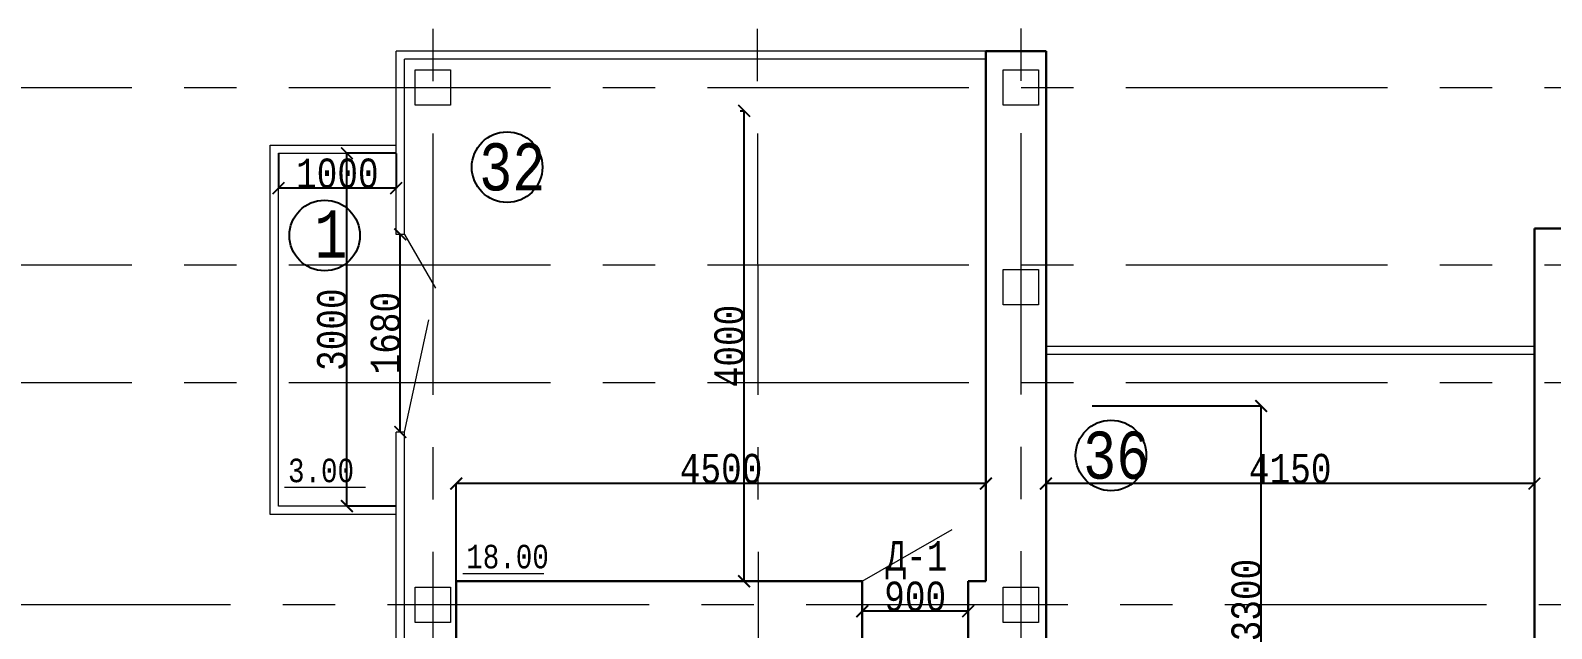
# Model space of a CAD drawing. Header units: millimetres. Extents: x -689206 to 4969298, y -1019800 to 703299.
# Drawn here: x 519889 to 532811, y -613693 to -608607 of the extents above; entities that cross this region are included whole.
import ezdxf

# ---------------------------------------------------------------- set-up
doc = ezdxf.new("R2010")
doc.units = ezdxf.units.MM
doc.linetypes.add('осеваяX2', pattern=[101.6, 63.5, -12.7, 12.7, -12.7])
for name, color, linetype, lineweight in [('б', 231, 'Continuous', 30), ('БАЛКОН', 7, 'Continuous', 20), ('РАЗМЕРЫ', 7, 'Continuous', 9), ('стены', 7, 'Continuous', 20)]:
    doc.layers.add(name, color=color, linetype=linetype, lineweight=lineweight)
doc.layers.add('четотам', color=7, linetype='Continuous')
doc.styles.add('Аннотативный', font='isocteur.ttf', dxfattribs={"width": 0.7, "height": 250})
doc.dimstyles.new('Аннотативный', dxfattribs={"dimscale": 0, "dimtxt": 250, "dimasz": 100, "dimexe": 1.25, "dimexo": 0.625, "dimtad": 1, "dimdec": 0, "dimtxsty": 'Аннотативный', "dimblk": 'ARCHTICK', "dimcen": 2.5, "dimadec": 0, "dimazin": 0, "dimtfac": 1, "dimtdec": 0, "dimtmove": 0, "dimatfit": 3, "dimfxl": 1, "dimarcsym": 0})

# ---------------------------------------------------------------- blocks, each defined once
blk = doc.blocks.new('_ArchTick')
at = {"color": 0, "linetype": 'ByBlock', "const_width": 0.15}
blk.add_lwpolyline([(-0.5, -0.5), (0.5, 0.5)], dxfattribs=at)
blk = doc.blocks.new('*D4132')
at = {"layer": 'Defpoints', "color": 0, "lineweight": 9, "transparency": 16777216}
for p in [(528516, -611800), (532666, -611800), (528516, -612460)]:
    blk.add_point(p, dxfattribs=at)
at = {"layer": 'стены', "color": 0, "lineweight": -2, "transparency": 16777216}
for p, q in [((528516, -611801), (528516, -612461)), ((532666, -611801), (532666, -612461)), ((532666, -612460), (528516, -612460))]:
    blk.add_line(p, q, dxfattribs=at)
at = {"layer": 'стены', "color": 0, "lineweight": -2, "transparency": 16777216, "xscale": 100, "yscale": 100, "zscale": 100, "rotation": 180}
blk.add_blockref('_ArchTick', (528516, -612460), dxfattribs=at)
at = {"layer": 'стены', "color": 0, "lineweight": -2, "transparency": 16777216, "xscale": 100, "yscale": 100, "zscale": 100}
blk.add_blockref('_ArchTick', (532666, -612460), dxfattribs=at)
at = {"layer": 'стены', "color": 0, "lineweight": 5, "transparency": 16777216, "insert": (530591, -612334), "char_height": 250, "attachment_point": 5, "style": 'Аннотативный'}
blk.add_mtext('4150', dxfattribs=at)
blk = doc.blocks.new('*D4159')
at = {"layer": 'Defpoints', "color": 0, "lineweight": 9, "transparency": 16777216}
for p in [(526955, -613545), (526955, -613545), (527855, -613545)]:
    blk.add_point(p, dxfattribs=at)
at = {"layer": 'стены', "color": 0, "lineweight": -2, "transparency": 16777216}
for p, q in [((526955, -613545), (526955, -613544)), ((527855, -613545), (526955, -613545)), ((527855, -613545), (527855, -613544))]:
    blk.add_line(p, q, dxfattribs=at)
at = {"layer": 'стены', "color": 0, "lineweight": -2, "transparency": 16777216, "xscale": 100, "yscale": 100, "zscale": 100, "rotation": 180}
blk.add_blockref('_ArchTick', (526955, -613545), dxfattribs=at)
at = {"layer": 'стены', "color": 0, "lineweight": -2, "transparency": 16777216, "xscale": 100, "yscale": 100, "zscale": 100}
blk.add_blockref('_ArchTick', (527855, -613545), dxfattribs=at)
at = {"layer": 'стены', "color": 0, "lineweight": 5, "transparency": 16777216, "insert": (527405, -613420), "char_height": 250, "attachment_point": 5, "style": 'Аннотативный'}
blk.add_mtext('900', dxfattribs=at)
blk = doc.blocks.new('*D4165')
at = {"layer": 'Defpoints', "color": 0, "linetype": 'ByBlock', "lineweight": 9, "transparency": 16777216}
for p in [(522577, -609651), (522996, -609651), (522996, -612651)]:
    blk.add_point(p, dxfattribs=at)
at = {"layer": 'б', "color": 0, "linetype": 'ByBlock', "lineweight": -2, "transparency": 16777216}
for p, q in [((522996, -609651), (522575, -609651)), ((522577, -612651), (522577, -609651)), ((522996, -612651), (522575, -612651))]:
    blk.add_line(p, q, dxfattribs=at)
at = {"layer": 'б', "color": 0, "linetype": 'ByBlock', "lineweight": -2, "transparency": 16777216, "xscale": 100, "yscale": 100, "zscale": 100}
for p, rotation in [((522577, -609651), 90), ((522577, -612651), 270)]:
    blk.add_blockref('_ArchTick', p, dxfattribs=dict(at, rotation=rotation))
at = {"layer": 'б', "color": 0, "linetype": 'ByBlock', "lineweight": 5, "transparency": 16777216, "insert": (522451, -611151), "char_height": 250, "attachment_point": 5, "rotation": 90, "style": 'Аннотативный'}
blk.add_mtext('3000', dxfattribs=at)
blk = doc.blocks.new('*D4166')
at = {"layer": 'Defpoints', "color": 0, "linetype": 'ByBlock', "lineweight": 9, "transparency": 16777216}
for p in [(521996, -609651), (522996, -609651), (521996, -609948)]:
    blk.add_point(p, dxfattribs=at)
at = {"layer": 'б', "color": 0, "linetype": 'ByBlock', "lineweight": -2, "transparency": 16777216}
for p, q in [((521996, -609652), (521996, -609950)), ((522996, -609652), (522996, -609950)), ((522996, -609948), (521996, -609948))]:
    blk.add_line(p, q, dxfattribs=at)
at = {"layer": 'б', "color": 0, "linetype": 'ByBlock', "lineweight": -2, "transparency": 16777216, "xscale": 100, "yscale": 100, "zscale": 100, "rotation": 180}
blk.add_blockref('_ArchTick', (521996, -609948), dxfattribs=at)
at = {"layer": 'б', "color": 0, "linetype": 'ByBlock', "lineweight": -2, "transparency": 16777216, "xscale": 100, "yscale": 100, "zscale": 100}
blk.add_blockref('_ArchTick', (522996, -609948), dxfattribs=at)
at = {"layer": 'б', "color": 0, "linetype": 'ByBlock', "lineweight": 5, "transparency": 16777216, "insert": (522496, -609823), "char_height": 250, "attachment_point": 5, "style": 'Аннотативный'}
blk.add_mtext('1000', dxfattribs=at)
blk = doc.blocks.new('*D4141')
at = {"layer": 'Defpoints', "color": 0, "lineweight": 9, "transparency": 16777216}
for p in [(525917, -609290), (525952, -609290), (525917, -613290)]:
    blk.add_point(p, dxfattribs=at)
at = {"layer": 'РАЗМЕРЫ', "color": 0, "lineweight": -2, "transparency": 16777216}
for p, q in [((525918, -609290), (525953, -609290)), ((525952, -613290), (525952, -609290)), ((525918, -613290), (525953, -613290))]:
    blk.add_line(p, q, dxfattribs=at)
at = {"layer": 'РАЗМЕРЫ', "color": 0, "lineweight": -2, "transparency": 16777216, "xscale": 100, "yscale": 100, "zscale": 100}
for p, rotation in [((525952, -609290), 90), ((525952, -613290), 270)]:
    blk.add_blockref('_ArchTick', p, dxfattribs=dict(at, rotation=rotation))
at = {"layer": 'РАЗМЕРЫ', "color": 0, "lineweight": 5, "transparency": 16777216, "insert": (525826, -611290), "char_height": 250, "attachment_point": 5, "rotation": 90, "style": 'Аннотативный'}
blk.add_mtext('4000', dxfattribs=at)
blk = doc.blocks.new('*D4033')
at = {"layer": 'Defpoints', "color": 0, "linetype": 'ByBlock', "lineweight": 9, "transparency": 16777216}
for p in [(523506, -612460), (523506, -613290), (528006, -613290)]:
    blk.add_point(p, dxfattribs=at)
at = {"layer": 'РАЗМЕРЫ', "color": 0, "linetype": 'ByBlock', "lineweight": -2, "transparency": 16777216}
for p, q in [((523506, -613290), (523506, -612459)), ((528006, -612460), (523506, -612460)), ((528006, -613290), (528006, -612459))]:
    blk.add_line(p, q, dxfattribs=at)
at = {"layer": 'РАЗМЕРЫ', "color": 0, "linetype": 'ByBlock', "lineweight": -2, "transparency": 16777216, "xscale": 100, "yscale": 100, "zscale": 100, "rotation": 180}
blk.add_blockref('_ArchTick', (523506, -612460), dxfattribs=at)
at = {"layer": 'РАЗМЕРЫ', "color": 0, "linetype": 'ByBlock', "lineweight": -2, "transparency": 16777216, "xscale": 100, "yscale": 100, "zscale": 100}
blk.add_blockref('_ArchTick', (528006, -612460), dxfattribs=at)
at = {"layer": 'РАЗМЕРЫ', "color": 0, "linetype": 'ByBlock', "lineweight": 5, "transparency": 16777216, "insert": (525756, -612334), "char_height": 250, "attachment_point": 5, "style": 'Аннотативный'}
blk.add_mtext('4500', dxfattribs=at)
blk = doc.blocks.new('*D4101')
at = {"layer": 'Defpoints', "color": 0, "linetype": 'ByBlock', "lineweight": 9, "transparency": 16777216}
for p in [(528908, -611800), (530344, -611800), (528516, -615100)]:
    blk.add_point(p, dxfattribs=at)
at = {"layer": 'РАЗМЕРЫ', "color": 0, "linetype": 'ByBlock', "lineweight": -2, "transparency": 16777216}
for p, q in [((528909, -611800), (530345, -611800)), ((530344, -615100), (530344, -611800)), ((528517, -615100), (530345, -615100))]:
    blk.add_line(p, q, dxfattribs=at)
at = {"layer": 'РАЗМЕРЫ', "color": 0, "linetype": 'ByBlock', "lineweight": -2, "transparency": 16777216, "xscale": 100, "yscale": 100, "zscale": 100}
for p, rotation in [((530344, -611800), 90), ((530344, -615100), 270)]:
    blk.add_blockref('_ArchTick', p, dxfattribs=dict(at, rotation=rotation))
at = {"layer": 'РАЗМЕРЫ', "color": 0, "linetype": 'ByBlock', "lineweight": 5, "transparency": 16777216, "insert": (530219, -613450), "char_height": 250, "attachment_point": 5, "rotation": 90, "style": 'Аннотативный'}
blk.add_mtext('3300', dxfattribs=at)
blk = doc.blocks.new('*D4199')
at = {"layer": 'Defpoints', "color": 0, "lineweight": 9, "ltscale": 35, "transparency": 16777216}
for p in [(523031, -610341), (523031, -610341), (523031, -612021)]:
    blk.add_point(p, dxfattribs=at)
at = {"layer": 'РАЗМЕРЫ', "color": 0, "lineweight": -2, "ltscale": 35, "transparency": 16777216}
for p, q in [((523031, -610341), (523030, -610341)), ((523031, -612021), (523031, -610341)), ((523031, -612021), (523030, -612021))]:
    blk.add_line(p, q, dxfattribs=at)
at = {"layer": 'РАЗМЕРЫ', "color": 0, "lineweight": -2, "ltscale": 35, "transparency": 16777216, "xscale": 100, "yscale": 100, "zscale": 100}
for p, rotation in [((523031, -610341), 90), ((523031, -612021), 270)]:
    blk.add_blockref('_ArchTick', p, dxfattribs=dict(at, rotation=rotation))
at = {"layer": 'РАЗМЕРЫ', "color": 0, "lineweight": 9, "ltscale": 35, "transparency": 16777216, "insert": (522906, -611181), "char_height": 250, "attachment_point": 5, "rotation": 90, "style": 'Аннотативный'}
blk.add_mtext('1680', dxfattribs=at)

msp = doc.modelspace()

# ---------------------------------------------------------------- linework, layer by layer
at = {"layer": 'б', "color": 18, "linetype": 'ByBlock', "lineweight": 9, "true_color": 0x000000}
for p, q in [((521926.4, -612721.3), (521926.4, -609581.3)), ((523066.4, -610341.4), (523329.5, -610797.1)), ((523066.4, -612021.4), (523274.6, -611067.1))]:
    msp.add_line(p, q, dxfattribs=at)
at = {"layer": 'БАЛКОН', "lineweight": 9}
for p, q in [((521926.4, -609581.3), (522996.4, -609581.3)), ((521996.4, -612651.3), (521996.4, -609651.3)), ((521996.4, -609651.3), (522996.4, -609651.3)), ((522996.4, -612651.3), (521996.4, -612651.3)), ((522996.4, -612721.3), (521926.4, -612721.3))]:
    msp.add_line(p, q, dxfattribs=at)
at = {"layer": 'РАЗМЕРЫ', "linetype": 'осеваяX2', "lineweight": 5, "ltscale": 35}
for p, q in [((526058.5, -605926.9), (526138.6, -655764.7)), ((528302.5, -605923.3), (528302.5, -655764.7)), ((504303.7, -609090.9), (571506.4, -609092)), ((571373.7, -613490.3), (504303.7, -613490.3))]:
    msp.add_line(p, q, dxfattribs=at)
at = {"layer": 'РАЗМЕРЫ'}
for p, q in [((528006.5, -608782.3), (522996.4, -608782.3)), ((522996.4, -610341.4), (522996.4, -608782.3)), ((523066.4, -610341.4), (523066.4, -608852.3)), ((528006.5, -608852.3), (523066.4, -608852.3)), ((522996.4, -616012.4), (522996.4, -612021.4)), ((523066.4, -616012.4), (523066.4, -612021.4)), ((522047.5, -612490.8), (522736.7, -612490.8)), ((523561.9, -613223.2), (524251.2, -613223.2))]:
    msp.add_line(p, q, dxfattribs=at)
at = {"layer": 'РАЗМЕРЫ', "lineweight": 9, "ltscale": 35}
for p, q in [((523066.4, -610341.4), (522996.4, -610341.4)), ((523066.4, -612021.4), (522996.4, -612021.4)), ((522996.4, -612021.4), (522996.4, -612021.4))]:
    msp.add_line(p, q, dxfattribs=at)
at = {"layer": 'РАЗМЕРЫ', "lineweight": 5}
for p, q in [((528524.5, -611290.3), (532666.5, -611290.3)), ((528524.5, -611360.3), (532666.5, -611360.3))]:
    msp.add_line(p, q, dxfattribs=at)
at = {"layer": 'стены', "linetype": 'осеваяX2', "lineweight": 5, "ltscale": 35}
for p, q in [((523306.4, -605926.9), (523306.4, -655764.7)), ((504303.7, -610600.3), (571506.4, -610600.3)), ((504303.7, -611600.3), (571506.4, -611600.3))]:
    msp.add_line(p, q, dxfattribs=at)
at = {"layer": 'стены', "lineweight": 30}
for p, q in [((528006.5, -608782.3), (528006.5, -613290.3)), ((528006.5, -608782.3), (528516.5, -608782.3)), ((528516.5, -615100.3), (528516.5, -608782.3)), ((532666.5, -610290.3), (533176.5, -610290.3)), ((532666.5, -610290.3), (532666.5, -611290.3)), ((532666.5, -611290.3), (532666.5, -615100.3)), ((526954.5, -613290.3), (523506.4, -613290.3)), ((523506.4, -613800.3), (523506.4, -613290.3)), ((526954.5, -613800.3), (526954.5, -613290.3)), ((528006.5, -613290.3), (527854.5, -613290.3)), ((527854.5, -613800.3), (527854.5, -613290.3))]:
    msp.add_line(p, q, dxfattribs=at)
at = {"layer": 'стены'}
msp.add_line((526954.5, -613290.3), (527718.1, -612849.5), dxfattribs=at)
for points in [[(523157, -608941.2), (523457, -608941.2), (523457, -609241.2), (523157, -609241.2)], [(528152.5, -608941.2), (528452.5, -608941.2), (528452.5, -609241.2), (528152.5, -609241.2)], [(528152.5, -610640.3), (528452.5, -610640.3), (528452.5, -610940.3), (528152.5, -610940.3)], [(523156.4, -613340.3), (523456.4, -613340.3), (523456.4, -613640.3), (523156.4, -613640.3)], [(528152.5, -613340.3), (528452.5, -613340.3), (528452.5, -613640.3), (528152.5, -613640.3)]]:
    msp.add_lwpolyline(points, close=True, dxfattribs=at)
at = {"layer": 'четотам'}
for centre in [(523938.1, -609769.4), (522388.4, -610350.4), (529068.4, -612220.4)]:
    msp.add_circle(centre, 300, dxfattribs=at)

# ---------------------------------------------------------------- texts
at = {"layer": 'РАЗМЕРЫ', "lineweight": 20, "ltscale": 150, "char_height": 401.1, "width": 1460, "attachment_point": 1, "style": 'Аннотативный'}
for s, insert in [('32', (523700.9, -609566.4)), ('1', (522300.4, -610136.6)), ('36', (528831.2, -612017.3))]:
    msp.add_mtext(s, dxfattribs=dict(at, insert=insert))
at = {"layer": 'РАЗМЕРЫ', "char_height": 200, "width": 656.117, "attachment_point": 1, "style": 'Аннотативный'}
for s, insert in [('3.00', (522076.8, -612248)), ('18.00', (523591.2, -612980.4))]:
    msp.add_mtext(s, dxfattribs=dict(at, insert=insert))
at = {"layer": 'РАЗМЕРЫ', "lineweight": 9, "ltscale": 150, "insert": (527152.8, -612949.2), "char_height": 250, "width": 922.913, "attachment_point": 1, "style": 'Аннотативный'}
msp.add_mtext('Д-1', dxfattribs=at)

# ---------------------------------------------------------------- dimensions: what is measured, and where the dimension line sits
at = {"layer": 'б', "color": 18, "linetype": 'ByBlock', "lineweight": 5, "true_color": 0x000000}
for p1, p2, distance, picture, middle in [((522996.4, -609651.3), (521996.4, -609651.3), 297.2, '*D4166', (522496.4, -609822.8)), ((522996.4, -612651.3), (522996.4, -609651.3), 419.9, '*D4165', (522450.9, -611151.3))]:
    dim = msp.add_aligned_dim(p1=p1, p2=p2, distance=distance, dimstyle='Аннотативный', dxfattribs=at)
    dim.commit()
    dim.dimension.update_dxf_attribs({"geometry": picture, "text_midpoint": middle})
at = {"layer": 'РАЗМЕРЫ', "lineweight": 5}
dim = msp.add_linear_dim(base=(525951.7, -609290.3), p1=(525917.4, -613290.3), p2=(525917.4, -609290.3), angle=90, dimstyle='Аннотативный', dxfattribs=at)
dim.commit()
dim.dimension.update_dxf_attribs({"geometry": '*D4141', "text_midpoint": (525826, -611290.3)})
at = {"layer": 'РАЗМЕРЫ', "lineweight": 9, "ltscale": 35}
dim = msp.add_linear_dim(base=(523031.4, -610341.4), p1=(523031.4, -612021.4), p2=(523031.4, -610341.4), angle=90, dimstyle='Аннотативный', dxfattribs=at)
dim.commit()
dim.dimension.update_dxf_attribs({"geometry": '*D4199', "text_midpoint": (522905.8, -611181.4)})
at = {"layer": 'РАЗМЕРЫ', "linetype": 'ByBlock', "lineweight": 5}
dim = msp.add_linear_dim(base=(530344.2, -611800.3), p1=(528516.5, -615100.3), p2=(528908.4, -611800.3), angle=90, dimstyle='Аннотативный', dxfattribs=at)
dim.commit()
dim.dimension.update_dxf_attribs({"geometry": '*D4101', "text_midpoint": (530218.5, -613450.3)})
dim = msp.add_linear_dim(base=(523506.4, -612460), p1=(528006.5, -613290.3), p2=(523506.4, -613290.3), dimstyle='Аннотативный', dxfattribs=at)
dim.commit()
dim.dimension.update_dxf_attribs({"geometry": '*D4033', "text_midpoint": (525756.4, -612334.3)})
at = {"layer": 'стены', "lineweight": 5}
for p1, p2, distance, picture, middle in [((532666.5, -611800.3), (528516.5, -611800.3), 659.7, '*D4132', (530591.5, -612334.3)), ((527854.5, -613545.3), (526954.5, -613545.3), 0, '*D4159', (527404.5, -613419.7))]:
    dim = msp.add_aligned_dim(p1=p1, p2=p2, distance=distance, dimstyle='Аннотативный', dxfattribs=at)
    dim.commit()
    dim.dimension.update_dxf_attribs({"geometry": picture, "text_midpoint": middle})

doc.saveas('drawing.dxf')
